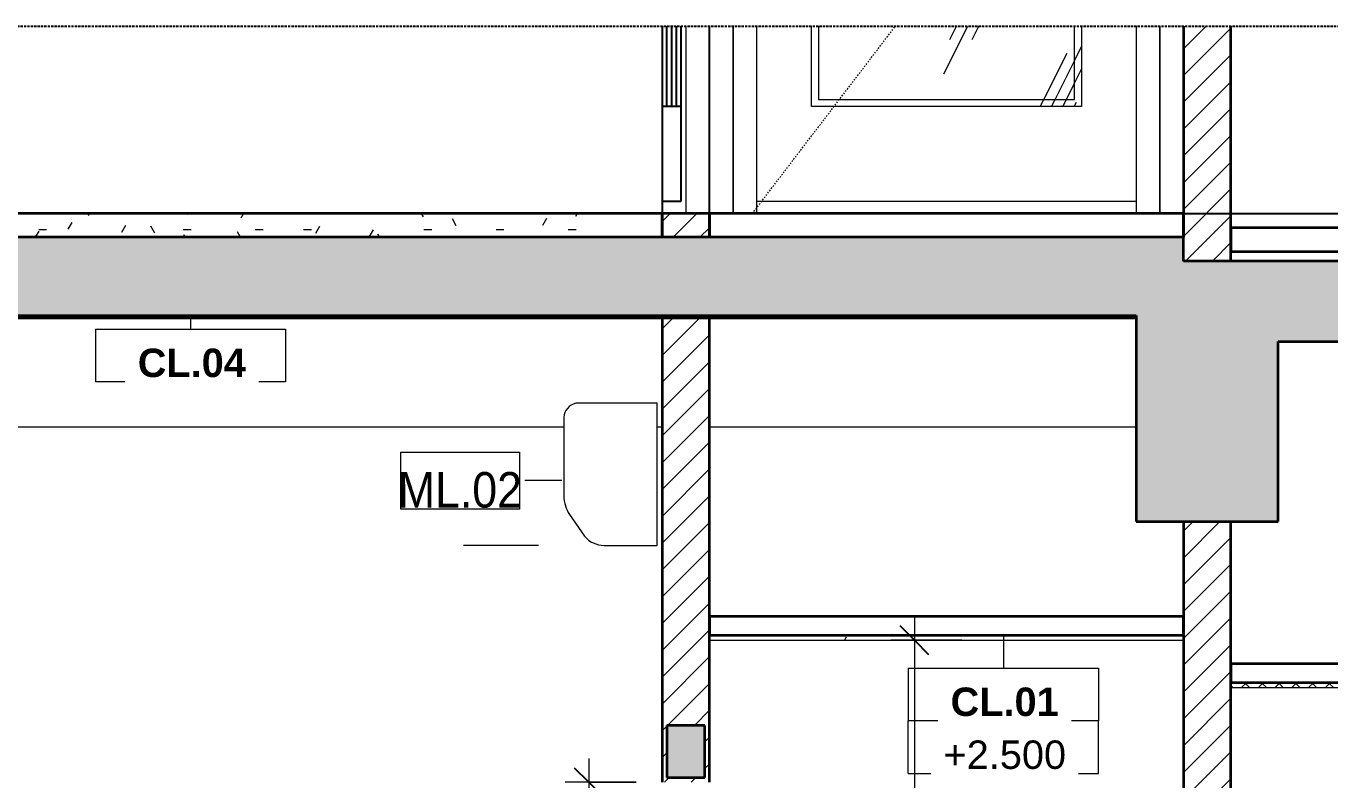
# Model space of a CAD drawing. Header units: millimetres. Extents: x 32270 to 221883, y 3811 to 78637.
# Drawn here: x 60627 to 63379, y 7805 to 9396 of the extents above; entities that cross this region are included whole.
import ezdxf

# ---------------------------------------------------------------- set-up
doc = ezdxf.new("R2010")
doc.units = ezdxf.units.MM
for name, pattern in [('Centre', [31.75, 6.35, -4.7625, 15.875, -4.7625]), ('Dash', [6, 3, -3]), ('Hidden', [7.14375, 4.7625, -2.38125]), ('IMPORT-CENTER _2_', [40.64, 25.4, -5.08, 5.08, -5.08])]:
    doc.linetypes.add(name, pattern=pattern)
for name, color, linetype, lineweight in [('0-5', 130, 'Continuous', 5), ('A-ANNO-DIMS', 211, 'Continuous', 9), ('A-ANNO-DIMS-50', 211, 'Continuous', 9), ('A-CLNG-1', 7, 'Continuous', 35), ('A-CLNG-FNSH-1', 250, 'Continuous', 18), ('A-CLNG-IDEN', 151, 'Continuous', 9), ('A-CLNG-PATT-1', 250, 'Continuous', 18), ('A-CLNG-PATT-4', 9, 'Continuous', 18), ('A-DETL-GENF', 92, 'Continuous', 18), ('A-DETL-GENF-3', 92, 'Hidden', 25), ('A-DETL-GENF-4', 9, 'Continuous', 18), ('A-DETL-GENF-HDLN-1', 250, 'Dash', 18), ('A-DETL-GENF-HDLN-2', 1, 'Continuous', 18), ('A-DETL-MEDM', 33, 'Continuous', 35), ('A-DOOR-3', 250, 'Continuous', 18), ('A-DOOR-4', 10, 'Continuous', 25), ('A-FLOR-FNSH-1', 7, 'Continuous', 35), ('A-FLOR-LEVL-2', 51, 'Centre', 9), ('A-FLOR-PATT-1', 253, 'Continuous', 18), ('A-FLOR-PATT-4', 67, 'Continuous', 18), ('A-WALL-2', 7, 'Continuous', 35), ('A-WALL-3', 250, 'Continuous', 18), ('A-WALL-PATT-1', 9, 'Continuous', 18), ('G-IMPT', 8, 'Continuous', 18), ('G-IMPT-2', 8, 'IMPORT-CENTER _2_', 18), ('M-EQPM', 50, 'Continuous', 18), ('M-EQPM-1', 50, 'Continuous', 25), ('M-EQPM-2', 250, 'Continuous', 18), ('M-EQPM-IDEN', 50, 'Continuous', 9), ('S-BEAM-1', 250, 'Continuous', 18)]:
    doc.layers.add(name, color=color, linetype=linetype, lineweight=lineweight)
doc.styles.add('Arial_1', font='arial.ttf', dxfattribs={"height": 60})
doc.styles.add('Arial_2', font='arial.ttf', dxfattribs={"width": 0.9, "height": 75})
doc.styles.add('Arial_B_3', font='arialbd.ttf', dxfattribs={"height": 60})
doc.styles.add('UTM Avo', font='', dxfattribs={"width": 0.9, "height": 125})
doc.styles.get('UTM Avo').set_extended_font_data('UTM Avo')
doc.dimstyles.new('1_Dim_chi_tiet_2_5', dxfattribs={"dimscale": 304.8, "dimtxt": 124.912619, "dimasz": 0.19685, "dimexe": 0.164042, "dimexo": 0.0625, "dimgap": 0.016404, "dimtad": 1, "dimdec": 0, "dimrnd": 5, "dimzin": 0, "dimdsep": 46, "dimtxsty": 'UTM Avo', "dimblk1": 'OBLIQUE', "dimblk2": 'OBLIQUE', "dimsah": 1, "dimcen": 0.09, "dimdle": 0.164042, "dimazin": 0, "dimtfac": 1, "dimtdec": 4, "dimtix": 1, "dimtmove": 0, "dimatfit": 3, "dimfxl": 0.328084, "dimfxlon": 1, "dimtvp": 1, "dimtolj": 1, "dimtzin": 0, "dimarcsym": 2})
pattern_1 = [(50, (37692.33, 15875), (364.368, -31.878), [38.1, -419.1]), (355, (37692.33, 15875), (-70.486, 382.113), [30.48, -335.28]), (100.451, (37722.7, 15872.34), (293.885, 350.233), [32.38, -356.18]), (46.184, (37692.33, 15976.6), (542.158, -84.086), [57.15, -628.65]), (96.636, (37737.5, 15969.6), (474.805, 494.855), [48.57, -534.27]), (351.184, (37692.33, 15976.6), (474.81, 494.85), [45.72, -502.92]), (21, (37743.13, 15951.2), (303.228, -204.53), [38.1, -419.1]), (326, (37743.13, 15951.2), (123.604, 368.376), [30.48, -335.28]), (71.451, (37768.4, 15934.16), (426.834, 163.843), [32.38, -356.18]), (37.5, (37692.33, 15875), (6.1766, 169.1102), [3.353, -327.863, 3.353, -337.007, -336.55]), (37.5, (37692.33, 15875), (6.1766, 169.1102), [-671.576, 3.353, -333.197]), (7.5, (37692.33, 15875), (133.639, 200.3615), [3.353, -190.703, 3.353, -320.243, -128.27]), (7.5, (37692.33, 15875), (133.639, 200.3615), [-517.652, 3.353, -124.917]), (327.5, (37579.05, 15875), (271.1818, -11.4584), [3.353, -123.647, 3.353, -392.887, -525.78]), (327.5, (37579.05, 15875), (271.1818, -11.4584), [-523.24, 3.353, -522.427]), (317.5, (37528.25, 15875), (296.2585, 50.853), [3.353, -161.747, 3.353, -259.791, -373.38]), (317.5, (37528.25, 15875), (296.2585, 50.853), [-428.244, 3.353, -370.027]), (45, (37692.33, 15875), (-125.7236, 125.7236), []), (45, (37692.33, 16065.5), (-125.7236, 125.7236), [])]
pattern_2 = [(45, (37692.334, 15875), (-28.28427, 28.28427), [])]
pattern_3 = [(0, (37692.33, 15875), (406.4, 101.6), [16.764, -288.036, 16.764, -288.036, -1625.6]), (0, (37692.33, 15875), (406.4, 101.6), [-609.6, 16.764, -592.836, 16.764, -288.036, -711.2]), (0, (37692.33, 15875), (406.4, 101.6), [-1524, 16.764, -186.436, 16.764, -491.236]), (120, (37844.73, 15925.8), (-291.1882, 301.1527), [16.764, -288.036, 16.764, -288.036, -1625.6]), (120, (37844.73, 15925.8), (-291.1882, 301.1527), [-609.6, 16.764, -592.836, 16.764, -288.036, -711.2]), (120, (37844.73, 15925.8), (-291.1882, 301.1527), [-1524, 16.764, -186.436, 16.764, -491.236]), (240, (37895.53, 16129), (-115.2118, -402.7527), [16.764, -288.036, 16.764, -288.036, -1625.6]), (240, (37895.53, 16129), (-115.2118, -402.7527), [-609.6, 16.764, -592.836, 16.764, -288.036, -711.2]), (240, (37895.53, 16129), (-115.2118, -402.7527), [-1524, 16.764, -186.436, 16.764, -491.236])]
pattern_4 = [(63.435, (37755.83, 15906.75), (-255.583, 766.747), [317.5, -190.5, 317.5, -190.5, -403.903]), (63.435, (37755.83, 15906.75), (-255.583, 766.747), [-1016, 127, -276.9]), (63.435, (37739.96, 15922.6), (-255.583, 766.747), [254, -317.5, 190.5, -190.5, -467.403]), (63.435, (37739.96, 15922.6), (-255.583, 766.747), [-952.5, 222.25, -245.15]), (63.435, (37739.96, 15970.25), (-255.583, 766.747), [190.5, -381, 127, -190.5, -530.903]), (63.435, (37739.96, 15970.25), (-255.583, 766.747), [-889, 285.75, -245.15]), (63.435, (37787.6, 15922.6), (-255.583, 766.747), [190.5, -381, 158.75, -689.653]), (63.435, (37835.2, 15970.25), (-255.583, 766.747), [95.25, -476.25, 63.5, -784.903]), (63.435, (37755.83, 16049.6), (-255.583, 766.747), [63.5, -476.25, 63.5, -254, -562.653]), (63.435, (37755.83, 16049.6), (-255.583, 766.747), [-857.25, 158.75, -403.9]), (63.435, (38041.6, 16002), (-255.583, 766.747), [317.5, -476.25, 381, -251.503]), (63.435, (38041.6, 15954.4), (-255.583, 766.747), [444.5, -317.5, 476.25, -188.003]), (63.435, (38073.33, 15970.25), (-255.583, 766.747), [508, -254, 381, -276.903]), (63.435, (38120.96, 16017.9), (-255.583, 766.747), [317.5, -444.5, 254, -403.903]), (63.435, (38073.33, 16113.1), (-255.583, 766.747), [158.75, -635, 190.5, -435.653]), (63.435, (38168.6, 16065.5), (-255.583, 766.747), [127, -635, 127, -530.903])]

# ---------------------------------------------------------------- blocks, each defined once
blk = doc.blocks.new('NCV_TKTC_KET CAU_rvt-3-TKCS_CĂN HỘ LOẠI 3A - MẶT CẮT 2')
at = {"layer": 'A-FLOR-PATT-1'}
h = blk.add_hatch(dxfattribs=at)
h.set_pattern_fill('FP_3', color=256, style=0, pattern_type=2)
h.set_pattern_definition(pattern_1)
h.paths.add_polyline_path([(37014.5, 8780), (37952.6, 8780), (37952.6, 8785), (33952.6, 8785), (33952.6, 8780), (35676, 8780)])
h = blk.add_hatch(dxfattribs=at)
h.set_pattern_fill('FP_3', color=256, style=0, pattern_type=2)
h.set_pattern_definition(pattern_1)
h.paths.add_polyline_path([(37014.5, 8780), (37952.6, 8780), (37952.6, 8785), (33952.6, 8785), (33952.6, 8780), (35676, 8780)])
at = {"layer": 'A-FLOR-FNSH-1'}
blk.add_line((33952.6, 8780), (37952.6, 8780), dxfattribs=at)
at = {"layer": 'S-BEAM-1'}
for p, q in [((33952.6, 8550), (36744.9, 8550)), ((36942.2, 8550), (36952.6, 8550)), ((37052.6, 8550), (37952.6, 8550))]:
    blk.add_line(p, q, dxfattribs=at)
blk = doc.blocks.new('Air_Conditioner_on_wall_20381 - Air_Conditioner_on_wall_20381-806652-TKCS_CĂN HỘ LOẠI 3A - MẶT CẮT 2')
at = {"layer": 'M-EQPM-2'}
for p, q in [((36942.2, 8600), (36770, 8600)), ((36942.2, 8300), (36942.2, 8600)), ((36744.9, 8570), (36744.9, 8404.1)), ((36756.8, 8364.8), (36788.8, 8319.1)), ((36563.1, 8300), (36533.1, 8300)), ((36563.1, 8300), (36533.1, 8300)), ((36691.3, 8300), (36533.1, 8300)), ((36563.1, 8300), (36533.1, 8300)), ((36563.1, 8300), (36533.1, 8300)), ((36691.3, 8300), (36533.1, 8300)), ((36563.1, 8300), (36533.1, 8300)), ((36563.1, 8300), (36533.1, 8300)), ((36691.3, 8300), (36533.1, 8300)), ((36563.1, 8300), (36533.1, 8300)), ((36563.1, 8300), (36533.1, 8300)), ((36691.3, 8300), (36533.1, 8300)), ((36829.9, 8300), (36942.2, 8300))]:
    blk.add_line(p, q, dxfattribs=at)
for centre, radius, start, end in [((36777.9, 8567.8), 33.1, 103.7944, 176.2056), ((36824.1, 8406.8), 79.3, 181.9739, 211.9739), ((36829.9, 8353.6), 53.6, 220.0167, 269.9833)]:
    blk.add_arc(centre, radius, start, end, dxfattribs=at)
blk = doc.blocks.new('NCV_TKTC_TANG 2_rvt-3-TKCS_CĂN HỘ LOẠI 3A - MẶT CẮT 2')
at = {"layer": 'A-CLNG-PATT-1'}
h = blk.add_hatch(dxfattribs=at)
h.set_pattern_fill('FP_5', color=256, style=0, pattern_type=2)
h.set_pattern_definition(pattern_3)
h.paths.add_polyline_path([(33952.6, 8780), (36952.6, 8780), (36952.6, 8785), (33952.6, 8785)])
h = blk.add_hatch(dxfattribs=at)
h.set_pattern_fill('FP_5', color=256, style=0, pattern_type=2)
h.set_pattern_definition(pattern_3)
h.paths.add_polyline_path([(37052.6, 8100), (38052.6, 8100), (38052.6, 8110), (37052.6, 8110)])
at = {"layer": 'A-CLNG-PATT-4'}
h = blk.add_hatch(dxfattribs=at)
h.set_pattern_fill('FP_10', color=256, style=0, pattern_type=2)
h.set_pattern_definition([(45, (37692.334, 15875), (-17.67767, 17.67767), []), (135, (37692.334, 15875), (-17.67767, -17.67767), [])])
h.paths.add_polyline_path([(38152.6, 8000), (39952.6, 8000), (39952.6, 8010), (38152.6, 8010)])
at = {"layer": 'A-WALL-PATT-1'}
h = blk.add_hatch(dxfattribs=at)
h.set_pattern_fill('FP_8', color=256, style=0, pattern_type=2)
h.set_pattern_definition(pattern_2)
h.paths.add_polyline_path([(37002.6, 5550), (37052.6, 5550), (37052.6, 5600), (36952.6, 5600), (36952.6, 5550)])
h.paths.add_polyline_path([(36952.6, 7800), (37052.6, 7800), (37052.6, 8780), (36952.6, 8780), (36952.6, 7810)])
h.paths.add_polyline_path([(37014.5, 7810), (36962.6, 7810), (36962.6, 7920), (37042.6, 7920), (37042.6, 7810)])
h = blk.add_hatch(dxfattribs=at)
h.set_pattern_fill('FP_8', color=256, style=0, pattern_type=2)
h.set_pattern_definition(pattern_2)
h.paths.add_polyline_path([(38052.6, 5500), (38152.6, 5500), (38152.6, 8350), (38052.6, 8350), (38052.6, 5512.4)])
at = {"layer": 'A-CLNG-1'}
for p, q in [((33952.6, 8780), (36952.6, 8780)), ((36952.6, 8780), (36952.6, 8785)), ((38052.6, 8150), (37052.6, 8150)), ((37052.6, 8150), (37052.6, 8110)), ((38052.6, 8110), (38052.6, 8150)), ((38052.6, 8110), (37052.6, 8110)), ((38451.3, 8050), (38152.6, 8050)), ((38152.6, 8050), (38152.6, 8010)), ((39952.6, 8010), (38152.6, 8010))]:
    blk.add_line(p, q, dxfattribs=at)
at = {"layer": 'A-CLNG-FNSH-1'}
for p, q in [((37052.6, 8110), (37052.6, 8100)), ((37052.6, 8100), (38052.6, 8100)), ((38052.6, 8100), (38052.6, 8110)), ((38152.6, 8010), (38152.6, 8000)), ((38152.6, 8000), (39952.6, 8000))]:
    blk.add_line(p, q, dxfattribs=at)
at = {"layer": 'A-WALL-2'}
for p, q in [((36952.6, 8780), (36952.6, 7800)), ((37052.6, 8780), (36952.6, 8780)), ((37052.6, 7800), (37052.6, 8780)), ((38052.6, 8350), (38052.6, 5550)), ((38152.6, 5500), (38152.6, 8350))]:
    blk.add_line(p, q, dxfattribs=at)
at = {"layer": 'M-EQPM-2'}
blk.add_blockref('Air_Conditioner_on_wall_20381 - Air_Conditioner_on_wall_20381-806652-TKCS_CĂN HỘ LOẠI 3A - MẶT CẮT 2', (0, 0), dxfattribs=at)
blk = doc.blocks.new('DOOR_CW_01 CANH MO-PANEL KINH - DIW_01-900x2200-CỬA GỖ VÂN LAMINATE-V57-TKCS_CĂN HỘ LOẠI 3A - MẶT CẮT 2')
at = {"layer": 'A-DOOR-3'}
for p, q in [((36952.6, 9395.8), (36952.6, 9000)), ((37002.6, 9395.8), (37002.6, 9000)), ((37052.6, 9395.8), (37052.6, 9000))]:
    blk.add_line(p, q, dxfattribs=at)
at = {"layer": 'A-DOOR-4'}
for p, q in [((36952.6, 9395.8), (36952.6, 9000)), ((36952.6, 9395.8), (36952.6, 9000)), ((36962.6, 9226), (36962.6, 9395.8)), ((36972.6, 9226), (36972.6, 9395.8)), ((36982.6, 9226), (36982.6, 9395.8)), ((36992.6, 9026), (36992.6, 9395.8)), ((37052.6, 9000), (37052.6, 9395.8)), ((37052.6, 9000), (37052.6, 9395.8)), ((36992.6, 9226), (36952.6, 9226)), ((36952.6, 9026), (36992.6, 9026))]:
    blk.add_line(p, q, dxfattribs=at)
blk = doc.blocks.new('DOOR_CW_01 CANH MO-PANEL KINH - DIG_01-900x2200-CỬA NHÔM KÍNH-V60-TKCS_CĂN HỘ LOẠI 3A - MẶT CẮT 2')
at = {"layer": 'A-DETL-GENF-HDLN-2'}
h = blk.add_hatch(dxfattribs=at)
h.set_pattern_fill('FP_9', color=256, style=0, pattern_type=2)
h.set_pattern_definition(pattern_4)
h.paths.add_polyline_path([(37267.6, 9226), (37837.6, 9226), (37837.6, 9395.8), (37822.6, 9395.8), (37822.6, 9241), (37282.6, 9241), (37282.6, 9395.8), (37267.6, 9395.8), (37267.6, 9241)])
h = blk.add_hatch(dxfattribs=at)
h.set_pattern_fill('FP_9', color=256, style=0, pattern_type=2)
h.set_pattern_definition(pattern_4)
h.paths.add_polyline_path([(37822.6, 9241), (37822.6, 9395.8), (37282.6, 9395.8), (37282.6, 9241), (37683.7, 9241)])
at = {"layer": 'A-DETL-GENF-HDLN-1'}
blk.add_line((37142.6, 9000), (37444.9, 9395.8), dxfattribs=at)
at = {"layer": 'A-DOOR-3'}
for p, q in [((37102.6, 9395.8), (37102.6, 9000)), ((37152.6, 9000), (37152.6, 9395.8)), ((37267.6, 9226), (37267.6, 9395.8)), ((37282.6, 9395.8), (37282.6, 9241)), ((37822.6, 9241), (37822.6, 9395.8)), ((37837.6, 9395.8), (37837.6, 9226)), ((37952.6, 9395.8), (37952.6, 9000)), ((38002.6, 9000), (38002.6, 9395.8)), ((37837.6, 9226), (37267.6, 9226)), ((37282.6, 9241), (37822.6, 9241)), ((37152.6, 9026), (37952.6, 9026))]:
    blk.add_line(p, q, dxfattribs=at)
blk = doc.blocks.new('NCV_TKTC_TANG 3 - 4_rvt-4-TKCS_CĂN HỘ LOẠI 3A - MẶT CẮT 2')
at = {"layer": 'A-FLOR-PATT-4'}
h = blk.add_hatch(dxfattribs=at)
h.set_pattern_fill('FP_6', color=256, style=0, pattern_type=2)
h.set_pattern_definition([(0, (37692.334, 15875), (203.2, 50.8), [16.764, -135.636, 16.764, -135.636, -812.8]), (0, (37692.334, 15875), (203.2, 50.8), [-304.8, 16.764, -288.036, 16.764, -135.636, -355.6]), (0, (37692.334, 15875), (203.2, 50.8), [-762, 16.764, -84.836, 16.764, -237.236]), (120, (37768.534, 15900.4), (-145.5941, 150.57636), [16.764, -135.636, 16.764, -135.636, -812.8]), (120, (37768.534, 15900.4), (-145.5941, 150.57636), [-304.8, 16.764, -288.036, 16.764, -135.636, -355.6]), (120, (37768.534, 15900.4), (-145.5941, 150.57636), [-762, 16.764, -84.836, 16.764, -237.236]), (240, (37793.934, 16002), (-57.6059, -201.37636), [16.764, -135.636, 16.764, -135.636, -812.8]), (240, (37793.934, 16002), (-57.6059, -201.37636), [-304.8, 16.764, -288.036, 16.764, -135.636, -355.6]), (240, (37793.934, 16002), (-57.6059, -201.37636), [-762, 16.764, -84.836, 16.764, -237.236])])
h.paths.add_polyline_path([(35676, 8950), (36952.6, 8950), (36952.6, 9000), (33852.6, 9000), (33852.6, 8950), (34066.4, 8950)])
at = {"layer": 'A-WALL-PATT-1'}
h = blk.add_hatch(dxfattribs=at)
h.set_pattern_fill('FP_8', color=256, style=0, pattern_type=2)
h.set_pattern_definition(pattern_2)
h.paths.add_polyline_path([(38152.6, 8900), (38152.6, 9395.8), (38052.6, 9395.8), (38052.6, 8900)])
h = blk.add_hatch(dxfattribs=at)
h.set_pattern_fill('FP_8', color=256, style=0, pattern_type=2)
h.set_pattern_definition(pattern_2)
h.paths.add_polyline_path([(37052.6, 8950), (37052.6, 9000), (36952.6, 9000), (36952.6, 8950), (37014.5, 8950)])
at = {"layer": 'A-FLOR-FNSH-1'}
for p, q in [((36952.6, 9000), (33852.6, 9000)), ((36952.6, 8950), (36952.6, 9000)), ((38052.6, 9000), (37052.6, 9000)), ((37052.6, 9000), (37052.6, 8950)), ((38052.6, 8950), (38052.6, 9000)), ((39284.1, 8970), (38152.6, 8970)), ((38152.6, 8970), (38152.6, 8920)), ((38152.6, 8920), (39284.1, 8920))]:
    blk.add_line(p, q, dxfattribs=at)
at = {"layer": 'A-WALL-2'}
for p, q in [((38052.6, 9395.8), (38052.6, 8950)), ((38152.6, 8900), (38152.6, 9395.8)), ((36952.6, 9000), (36952.6, 8950)), ((37052.6, 9000), (36952.6, 9000)), ((37052.6, 8950), (37052.6, 9000))]:
    blk.add_line(p, q, dxfattribs=at)
at = {"layer": 'A-WALL-3'}
for p, q in [((37102.6, 9100), (37102.6, 9395.8)), ((38002.6, 9395.8), (38002.6, 9100)), ((37102.6, 9000), (37102.6, 9100)), ((38002.6, 9100), (38002.6, 9000))]:
    blk.add_line(p, q, dxfattribs=at)
at = {"layer": 'A-DOOR-3'}
for name in ['DOOR_CW_01 CANH MO-PANEL KINH - DIW_01-900x2200-CỬA GỖ VÂN LAMINATE-V57-TKCS_CĂN HỘ LOẠI 3A - MẶT CẮT 2', 'DOOR_CW_01 CANH MO-PANEL KINH - DIG_01-900x2200-CỬA NHÔM KÍNH-V60-TKCS_CĂN HỘ LOẠI 3A - MẶT CẮT 2']:
    blk.add_blockref(name, (0, 0), dxfattribs=at)
blk = doc.blocks.new('TKTC_XREF_251221_MB TANG 2-7 - TKTC_XREF_260130_MB TANG 2-5_dwg_$cc-4746798-TKCS_CĂN HỘ LOẠI 3A - MẶT CẮT 2')
at = {"layer": 'G-IMPT-2'}
for p, q in [((37553.2, 5600), (37432.1, 5600)), ((37493, 5600), (37492.2, 5600))]:
    blk.add_line(p, q, dxfattribs=at)
at = {"layer": 'M-EQPM'}
for p, q in [((37537.6, 5600), (37447.6, 5600)), ((37447.6, 5600), (37492.6, 5600)), ((37492.3, 5600), (37492.3, 5600)), ((37492.6, 5600), (37537.6, 5600))]:
    blk.add_line(p, q, dxfattribs=at)
blk = doc.blocks.new('TKTC_XREF_251221_MB TANG 2-7 - TKTC_XREF_260130_MB TANG 2-5_dwg_CUM U_DN100-V39-TKCS_CĂN HỘ LOẠI 3A - MẶT CẮT 2')
at = {"layer": 'G-IMPT'}
for p, q in [((37438.5, 5600), (37437, 5600)), ((37437, 5600), (37449.1, 5600)), ((37438.5, 5600), (37440.8, 5600)), ((37447.6, 5600), (37438.5, 5600)), ((37439.6, 5600), (37446.5, 5600)), ((37548.8, 5600), (37439.9, 5600)), ((37440.8, 5600), (37445.3, 5600)), ((37441, 5600), (37441.8, 5600)), ((37441, 5600), (37445.1, 5600)), ((37441.8, 5600), (37444.3, 5600)), ((37441.8, 5600), (37444.3, 5600)), ((37441.8, 5600), (37444.3, 5600)), ((37444.3, 5600), (37445.1, 5600)), ((37445.3, 5600), (37447.6, 5600)), ((37542.5, 5600), (37446.2, 5600)), ((37446.2, 5600), (37449.4, 5600)), ((37449.1, 5600), (37447.6, 5600)), ((37539.4, 5600), (37449.4, 5600)), ((37542.5, 5600), (37539.4, 5600)), ((37541.1, 5600), (37539.6, 5600)), ((37539.6, 5600), (37551.7, 5600)), ((37541.1, 5600), (37543.4, 5600)), ((37550.2, 5600), (37541.1, 5600)), ((37542.3, 5600), (37549.1, 5600)), ((37543.4, 5600), (37547.9, 5600)), ((37543.7, 5600), (37544.4, 5600)), ((37543.7, 5600), (37547.7, 5600)), ((37544.4, 5600), (37546.9, 5600)), ((37544.4, 5600), (37546.9, 5600)), ((37544.4, 5600), (37546.9, 5600)), ((37546.9, 5600), (37547.7, 5600)), ((37547.9, 5600), (37550.2, 5600)), ((37551.7, 5600), (37550.2, 5600))]:
    blk.add_line(p, q, dxfattribs=at)
blk = doc.blocks.new('TKTC_XREF_251221_MB TANG 2-7 - TKTC_XREF_260130_MB TANG 2-5_dwg_THU NUOC - THU NUOC-444531-TKCS_MB TẦNG 1-4746810-TKCS_CĂN HỘ LOẠI 3A - MẶT CẮT 2')
at = {"layer": 'G-IMPT'}
for p, q in [((36628.7, 5600), (36478.7, 5600)), ((36478.7, 5600), (36628.7, 5600)), ((36603.7, 5600), (36503.7, 5600)), ((36503.7, 5600), (36603.7, 5600)), ((36598.7, 5600), (36508.7, 5600)), ((36508.7, 5600), (36598.7, 5600)), ((36508.7, 5600), (36598.7, 5600)), ((36598.7, 5600), (36508.7, 5600)), ((36521.6, 5600), (36521.6, 5600)), ((36521.6, 5600), (36521.6, 5600)), ((36521.6, 5600), (36521.6, 5600)), ((36521.6, 5600), (36545.7, 5600)), ((36545.7, 5600), (36521.6, 5600)), ((36585.8, 5600), (36521.6, 5600)), ((36521.6, 5600), (36585.8, 5600)), ((36585.8, 5600), (36521.6, 5600)), ((36521.6, 5600), (36585.8, 5600)), ((36533.9, 5600), (36533.9, 5600)), ((36533.9, 5600), (36533.9, 5600)), ((36573.4, 5600), (36533.9, 5600)), ((36533.9, 5600), (36573.4, 5600)), ((36573.4, 5600), (36533.9, 5600)), ((36533.9, 5600), (36573.4, 5600)), ((36543.9, 5600), (36543.9, 5600)), ((36543.9, 5600), (36543.9, 5600)), ((36563.5, 5600), (36543.9, 5600)), ((36543.9, 5600), (36563.5, 5600)), ((36563.5, 5600), (36543.9, 5600)), ((36543.9, 5600), (36563.5, 5600)), ((36585.8, 5600), (36561.7, 5600)), ((36561.7, 5600), (36585.8, 5600)), ((36563.5, 5600), (36563.5, 5600)), ((36563.5, 5600), (36563.5, 5600)), ((36573.4, 5600), (36573.4, 5600)), ((36573.4, 5600), (36573.4, 5600)), ((36585.8, 5600), (36585.8, 5600)), ((36585.8, 5600), (36585.8, 5600)), ((36585.8, 5600), (36585.8, 5600))]:
    blk.add_line(p, q, dxfattribs=at)
blk = doc.blocks.new('TKTC_XREF_251221_MB TANG 2-7 - TKTC_XREF_260130_MB TANG 2-5_dwg_$cc-V40-TKCS_CĂN HỘ LOẠI 3A - MẶT CẮT 2')
at = {"layer": 'G-IMPT-2'}
for p, q in [((37554.2, 5600), (37433.1, 5600)), ((37494.1, 5600), (37493.3, 5600))]:
    blk.add_line(p, q, dxfattribs=at)
at = {"layer": 'M-EQPM'}
for p, q in [((37538.7, 5600), (37448.7, 5600)), ((37448.7, 5600), (37493.7, 5600)), ((37493.4, 5600), (37493.4, 5600)), ((37493.7, 5600), (37538.7, 5600))]:
    blk.add_line(p, q, dxfattribs=at)
blk = doc.blocks.new('TKTC_XREF_251221_MB TANG 2-7 - TKTC_XREF_260130_MB TANG 2-5_dwg_CUM U_DN100-V41-TKCS_CĂN HỘ LOẠI 3A - MẶT CẮT 2')
at = {"layer": 'G-IMPT'}
for p, q in [((37439.6, 5600), (37438.1, 5600)), ((37438.1, 5600), (37450.2, 5600)), ((37439.6, 5600), (37441.9, 5600)), ((37448.7, 5600), (37439.6, 5600)), ((37440.7, 5600), (37447.5, 5600)), ((37549.9, 5600), (37441, 5600)), ((37441.9, 5600), (37446.4, 5600)), ((37442.1, 5600), (37442.9, 5600)), ((37442.1, 5600), (37446.2, 5600)), ((37442.9, 5600), (37445.4, 5600)), ((37442.9, 5600), (37445.4, 5600)), ((37442.9, 5600), (37445.4, 5600)), ((37445.4, 5600), (37446.2, 5600)), ((37446.4, 5600), (37448.7, 5600)), ((37543.6, 5600), (37447.3, 5600)), ((37447.3, 5600), (37450.5, 5600)), ((37450.2, 5600), (37448.7, 5600)), ((37540.5, 5600), (37450.5, 5600)), ((37543.6, 5600), (37540.5, 5600)), ((37542.2, 5600), (37540.7, 5600)), ((37540.7, 5600), (37552.8, 5600)), ((37542.2, 5600), (37544.5, 5600)), ((37551.3, 5600), (37542.2, 5600)), ((37543.4, 5600), (37550.2, 5600)), ((37544.5, 5600), (37549, 5600)), ((37544.7, 5600), (37545.5, 5600)), ((37544.7, 5600), (37548.8, 5600)), ((37545.5, 5600), (37548, 5600)), ((37545.5, 5600), (37548, 5600)), ((37545.5, 5600), (37548, 5600)), ((37548, 5600), (37548.8, 5600)), ((37549, 5600), (37551.3, 5600)), ((37552.8, 5600), (37551.3, 5600))]:
    blk.add_line(p, q, dxfattribs=at)
blk = doc.blocks.new('TKTC_XREF_251221_MB TANG 2-7 - TKTC_XREF_260130_MB TANG 2-5_dwg_THU NUOC - THU NUOC-444531-TKCS_MB TẦNG 1-4746804-TKCS_CĂN HỘ LOẠI 3A - MẶT CẮT 2')
at = {"layer": 'G-IMPT'}
for p, q in [((34278.6, 5600), (34128.6, 5600)), ((34128.6, 5600), (34278.6, 5600)), ((34253.6, 5600), (34153.6, 5600)), ((34153.6, 5600), (34253.6, 5600)), ((34248.6, 5600), (34158.6, 5600)), ((34158.6, 5600), (34248.6, 5600)), ((34158.6, 5600), (34248.6, 5600)), ((34248.6, 5600), (34158.6, 5600)), ((34171.5, 5600), (34171.5, 5600)), ((34171.5, 5600), (34171.5, 5600)), ((34171.5, 5600), (34171.5, 5600)), ((34171.5, 5600), (34195.6, 5600)), ((34195.6, 5600), (34171.5, 5600)), ((34235.7, 5600), (34171.5, 5600)), ((34171.5, 5600), (34235.7, 5600)), ((34235.7, 5600), (34171.5, 5600)), ((34171.5, 5600), (34235.7, 5600)), ((34183.8, 5600), (34183.8, 5600)), ((34183.8, 5600), (34183.8, 5600)), ((34223.3, 5600), (34183.8, 5600)), ((34183.8, 5600), (34223.3, 5600)), ((34223.3, 5600), (34183.8, 5600)), ((34183.8, 5600), (34223.3, 5600)), ((34193.8, 5600), (34193.8, 5600)), ((34193.8, 5600), (34193.8, 5600)), ((34213.4, 5600), (34193.8, 5600)), ((34193.8, 5600), (34213.4, 5600)), ((34213.4, 5600), (34193.8, 5600)), ((34193.8, 5600), (34213.4, 5600)), ((34235.7, 5600), (34211.6, 5600)), ((34211.6, 5600), (34235.7, 5600)), ((34213.4, 5600), (34213.4, 5600)), ((34213.4, 5600), (34213.4, 5600)), ((34223.3, 5600), (34223.3, 5600)), ((34223.3, 5600), (34223.3, 5600)), ((34235.7, 5600), (34235.7, 5600)), ((34235.7, 5600), (34235.7, 5600)), ((34235.7, 5600), (34235.7, 5600))]:
    blk.add_line(p, q, dxfattribs=at)
blk = doc.blocks.new('TKTC_XREF_251221_MB TANG 2-7 - TKTC_XREF_260130_MB TANG 2-5_dwg_CUM U_DN100-V42-TKCS_CĂN HỘ LOẠI 3A - MẶT CẮT 2')
at = {"layer": 'G-IMPT'}
for p, q in [((37834.5, 5600), (37836.8, 5600)), ((37835.6, 5600), (37842.5, 5600)), ((37835.9, 5600), (37836.3, 5600)), ((37945.2, 5600), (37836.3, 5600)), ((37836.8, 5600), (37841.3, 5600)), ((37836.8, 5600), (37836.8, 5600)), ((37837, 5600), (37837.8, 5600)), ((37837.8, 5600), (37840.3, 5600)), ((37837.8, 5600), (37840.3, 5600)), ((37837.8, 5600), (37840.3, 5600)), ((37840.3, 5600), (37841.1, 5600)), ((37841.3, 5600), (37843.6, 5600)), ((37841.4, 5600), (37841.3, 5600)), ((37938.9, 5600), (37842.6, 5600)), ((37935.7, 5600), (37845.7, 5600)), ((37937.1, 5600), (37939.4, 5600)), ((37938.3, 5600), (37945.1, 5600)), ((37939.4, 5600), (37944, 5600)), ((37939.4, 5600), (37939.4, 5600)), ((37939.6, 5600), (37940.4, 5600)), ((37940.4, 5600), (37942.9, 5600)), ((37940.4, 5600), (37942.9, 5600)), ((37940.4, 5600), (37942.9, 5600)), ((37942.9, 5600), (37943.7, 5600)), ((37944, 5600), (37946.2, 5600)), ((37944, 5600), (37944, 5600)), ((37944.9, 5600), (37945.2, 5600))]:
    blk.add_line(p, q, dxfattribs=at)
at = {"layer": 'G-IMPT', "flags": 128}
for points in [[(37834.5, 5600), (37833, 5600), (37833, 5600), (37845.2, 5600), (37845.2, 5600), (37843.6, 5600)], [(37843.6, 5600), (37843.6, 5600), (37834.5, 5600), (37834.5, 5600)], [(37837, 5600), (37837, 5600), (37841.1, 5600), (37841.1, 5600)], [(37842.3, 5600), (37842.6, 5600), (37845.7, 5600)], [(37938.6, 5600), (37938.9, 5600), (37935.7, 5600)], [(37937.2, 5600), (37935.7, 5600), (37935.7, 5600), (37947.8, 5600), (37947.8, 5600), (37946.3, 5600)], [(37946.2, 5600), (37946.3, 5600), (37937.2, 5600), (37937.1, 5600)], [(37939.7, 5600), (37939.6, 5600), (37943.7, 5600), (37943.7, 5600)]]:
    blk.add_lwpolyline(points, dxfattribs=at)
blk = doc.blocks.new('TKTC_XREF_251221_MB TANG 2-7 - TKTC_XREF_251221_MB TANG 2-7-V55-TKCS_CĂN HỘ LOẠI 3A - MẶT CẮT 2')
at = {"layer": 'M-EQPM'}
for p, q in [((37553.6, 9000), (37434, 9000)), ((37434, 9000), (37553.6, 9000)), ((37435, 9000), (37554.6, 9000)), ((37554.6, 9000), (37435, 9000)), ((37435, 9000), (37554.6, 9000)), ((37436.1, 9000), (37555.7, 9000)), ((37552.6, 9000), (37436.8, 9000)), ((37436.8, 9000), (37552.6, 9000)), ((37552.6, 9000), (37436.8, 9000)), ((37436.8, 9000), (37552.6, 9000)), ((37554.6, 9000), (37436.8, 9000)), ((37553.6, 9000), (37437.8, 9000)), ((37437.8, 9000), (37553.6, 9000)), ((37553.6, 9000), (37437.8, 9000)), ((37437.8, 9000), (37553.6, 9000)), ((37555.7, 9000), (37437.8, 9000)), ((37952.6, 9000), (37832.9, 9000)), ((37832.9, 9000), (37833.2, 9000)), ((37953.3, 9000), (37832.9, 9000)), ((37832.9, 9000), (37953.3, 9000)), ((37833.2, 9000), (37953, 9000)), ((37953, 9000), (37952.6, 9000))]:
    blk.add_line(p, q, dxfattribs=at)
at = {"layer": 'M-EQPM-1'}
blk.add_line((33652.6, 9000), (42843.8, 9000), dxfattribs=at)
for name, p in [('TKTC_XREF_251221_MB TANG 2-7 - TKTC_XREF_260130_MB TANG 2-5_dwg_THU NUOC - THU NUOC-444531-TKCS_MB TẦNG 1-4746804-TKCS_CĂN HỘ LOẠI 3A - MẶT CẮT 2', (2349.1, 3400)), ('TKTC_XREF_251221_MB TANG 2-7 - TKTC_XREF_260130_MB TANG 2-5_dwg_THU NUOC - THU NUOC-444531-TKCS_MB TẦNG 1-4746810-TKCS_CĂN HỘ LOẠI 3A - MẶT CẮT 2', (0, 3400)), ('TKTC_XREF_251221_MB TANG 2-7 - TKTC_XREF_260130_MB TANG 2-5_dwg_THU NUOC - THU NUOC-444531-TKCS_MB TẦNG 1-4746810-TKCS_CĂN HỘ LOẠI 3A - MẶT CẮT 2', (0, 3400)), ('TKTC_XREF_251221_MB TANG 2-7 - TKTC_XREF_260130_MB TANG 2-5_dwg_THU NUOC - THU NUOC-444531-TKCS_MB TẦNG 1-4746810-TKCS_CĂN HỘ LOẠI 3A - MẶT CẮT 2', (0, 3400)), ('TKTC_XREF_251221_MB TANG 2-7 - TKTC_XREF_260130_MB TANG 2-5_dwg_THU NUOC - THU NUOC-444531-TKCS_MB TẦNG 1-4746804-TKCS_CĂN HỘ LOẠI 3A - MẶT CẮT 2', (2350.1, 3400)), ('TKTC_XREF_251221_MB TANG 2-7 - TKTC_XREF_260130_MB TANG 2-5_dwg_$cc-4746798-TKCS_CĂN HỘ LOẠI 3A - MẶT CẮT 2', (-1, 3400)), ('TKTC_XREF_251221_MB TANG 2-7 - TKTC_XREF_260130_MB TANG 2-5_dwg_$cc-4746798-TKCS_CĂN HỘ LOẠI 3A - MẶT CẮT 2', (0, 3400)), ('TKTC_XREF_251221_MB TANG 2-7 - TKTC_XREF_260130_MB TANG 2-5_dwg_$cc-4746798-TKCS_CĂN HỘ LOẠI 3A - MẶT CẮT 2', (0, 3400)), ('TKTC_XREF_251221_MB TANG 2-7 - TKTC_XREF_260130_MB TANG 2-5_dwg_$cc-V40-TKCS_CĂN HỘ LOẠI 3A - MẶT CẮT 2', (0, 3400)), ('TKTC_XREF_251221_MB TANG 2-7 - TKTC_XREF_260130_MB TANG 2-5_dwg_CUM U_DN100-V39-TKCS_CĂN HỘ LOẠI 3A - MẶT CẮT 2', (-1, 3400)), ('TKTC_XREF_251221_MB TANG 2-7 - TKTC_XREF_260130_MB TANG 2-5_dwg_CUM U_DN100-V39-TKCS_CĂN HỘ LOẠI 3A - MẶT CẮT 2', (0, 3400)), ('TKTC_XREF_251221_MB TANG 2-7 - TKTC_XREF_260130_MB TANG 2-5_dwg_CUM U_DN100-V39-TKCS_CĂN HỘ LOẠI 3A - MẶT CẮT 2', (0, 3400)), ('TKTC_XREF_251221_MB TANG 2-7 - TKTC_XREF_260130_MB TANG 2-5_dwg_CUM U_DN100-V41-TKCS_CĂN HỘ LOẠI 3A - MẶT CẮT 2', (0, 3400)), ('TKTC_XREF_251221_MB TANG 2-7 - TKTC_XREF_260130_MB TANG 2-5_dwg_$cc-V40-TKCS_CĂN HỘ LOẠI 3A - MẶT CẮT 2', (397.1, 3400)), ('TKTC_XREF_251221_MB TANG 2-7 - TKTC_XREF_260130_MB TANG 2-5_dwg_CUM U_DN100-V42-TKCS_CĂN HỘ LOẠI 3A - MẶT CẮT 2', (0, 3400))]:
    blk.add_blockref(name, p)
blk = doc.blocks.new('BORDER VIEW - BORDER VIEW-3699930-TKCS_CĂN HỘ LOẠI 3A - MẶT CẮT 2')
at = {"layer": 'A-DETL-GENF-3'}
blk.add_line((33512.6, 9395.8), (42693.8, 9395.8), dxfattribs=at)
blk = doc.blocks.new('DIMBLOCK64-TKCS_CĂN HỘ LOẠI 3A - MẶT CẮT 2')
at = {"layer": 'A-ANNO-DIMS-50'}
for p, q in [((62502.2, 8150), (62502.2, 5550)), ((62602.2, 8100), (62452.2, 8100)), ((62502.2, 8100), (62602.2, 8100)), ((62602.2, 5600), (62452.2, 5600)), ((62502.2, 5600), (62602.2, 5600))]:
    blk.add_line(p, q, dxfattribs=at)
at = {"layer": 'A-ANNO-DIMS-50', "lineweight": 25}
for p, q in [((62502.2, 8100), (62472.2, 8130)), ((62502.2, 8100), (62532.2, 8070)), ((62502.2, 5600), (62472.2, 5630)), ((62502.2, 5600), (62532.2, 5570))]:
    blk.add_line(p, q, dxfattribs=at)
at = {"layer": 'A-ANNO-DIMS-50', "color": 0, "insert": (62339.9, 6678.8), "char_height": 125, "width": 410.824, "attachment_point": 1, "rotation": 90, "line_spacing_factor": 1.110334, "style": 'UTM Avo'}
blk.add_mtext('2500', dxfattribs=at)
blk = doc.blocks.new('_Oblique')
at = {"color": 0, "linetype": 'ByBlock', "lineweight": -2}
blk.add_line((-0.5, -0.5), (0.5, 0.5), dxfattribs=at)
blk = doc.blocks.new('DIMBLOCK65-TKCS_CĂN HỘ LOẠI 3A - MẶT CẮT 2')
at = {"layer": 'A-ANNO-DIMS-50'}
for p, q in [((61815.2, 7850), (61815.2, 5550)), ((61915.2, 7800), (61765.2, 7800)), ((61815.2, 7800), (61915.2, 7800)), ((61915.2, 5600), (61765.2, 5600)), ((61815.2, 5600), (61915.2, 5600))]:
    blk.add_line(p, q, dxfattribs=at)
at = {"layer": 'A-ANNO-DIMS-50', "lineweight": 25}
for p, q in [((61815.2, 7800), (61785.2, 7830)), ((61815.2, 7800), (61845.2, 7770)), ((61815.2, 5600), (61785.2, 5630)), ((61815.2, 5600), (61845.2, 5570))]:
    blk.add_line(p, q, dxfattribs=at)
at = {"layer": 'A-ANNO-DIMS-50', "color": 0, "insert": (61652.8, 6528.8), "char_height": 125, "width": 410.824, "attachment_point": 1, "rotation": 90, "line_spacing_factor": 1.110334, "style": 'UTM Avo'}
blk.add_mtext('2200', dxfattribs=at)
blk = doc.blocks.new('M_Ceiling Tag w Height - M_Ceiling Tag-4076437-TKCS_CĂN HỘ LOẠI 3A - MẶT CẮT 2')
at = {"layer": 'A-CLNG-IDEN'}
for p, q in [((35756.6, 8755.9), (35756.6, 8644.7)), ((35756.6, 8755.9), (36157.8, 8755.9)), ((36157.8, 8755.9), (36157.8, 8644.7)), ((36157.8, 8644.7), (35756.6, 8644.7))]:
    blk.add_line(p, q, dxfattribs=at)
blk = doc.blocks.new('M_ME Tag - Boxed-4073756-TKCS_CĂN HỘ LOẠI 3A - MẶT CẮT 2')
at = {"layer": 'M-EQPM-IDEN'}
for p, q in [((36401.3, 8376.5), (36401.3, 8496.5)), ((36401.3, 8496.5), (36651.3, 8496.5)), ((36651.3, 8496.5), (36651.3, 8376.5)), ((36651.3, 8376.5), (36401.3, 8376.5))]:
    blk.add_line(p, q, dxfattribs=at)
blk = doc.blocks.new('M_Ceiling Tag w Height - M_Ceiling Tag w Height-4076435-TKCS_CĂN HỘ LOẠI 3A - MẶT CẮT 2')
at = {"layer": 'A-CLNG-IDEN'}
for p, q in [((38989.3, 7949.3), (38989.3, 7838.1)), ((38989.3, 7949.3), (39390.4, 7949.3)), ((39390.4, 7949.3), (39390.4, 7838.1)), ((38989.3, 7726.8), (38989.3, 7838.1)), ((39390.4, 7838.1), (38989.3, 7838.1)), ((39390.4, 7726.8), (39390.4, 7838.1)), ((38989.3, 7726.8), (39390.4, 7726.8))]:
    blk.add_line(p, q, dxfattribs=at)

msp = doc.modelspace()

# ---------------------------------------------------------------- hatches: boundary and pattern name
at = {"layer": 'A-DETL-GENF-4'}
h = msp.add_hatch(dxfattribs=at)
h.set_pattern_fill('FP_3', color=256, style=0, pattern_type=2)
h.set_pattern_definition([(50, (62709.7, 15875), (364.368, -31.878), [38.1, -419.1]), (355, (62709.7, 15875), (-70.486, 382.113), [30.48, -335.28]), (100.451, (62740.06, 15872.34), (293.885, 350.233), [32.38, -356.18]), (46.184, (62709.7, 15976.6), (542.158, -84.086), [57.15, -628.65]), (96.636, (62754.9, 15969.6), (474.805, 494.855), [48.57, -534.27]), (351.184, (62709.7, 15976.6), (474.81, 494.85), [45.72, -502.92]), (21, (62760.5, 15951.2), (303.2285, -204.5305), [38.1, -419.1]), (326, (62760.5, 15951.2), (123.604, 368.376), [30.48, -335.28]), (71.451, (62785.77, 15934.16), (426.834, 163.843), [32.38, -356.18]), (37.5, (62709.7, 15875), (6.1766, 169.1102), [3.353, -327.863, 3.353, -337.007, -336.55]), (37.5, (62709.7, 15875), (6.1766, 169.1102), [-671.576, 3.353, -333.197]), (7.5, (62709.7, 15875), (133.639, 200.3615), [3.353, -190.703, 3.353, -320.243, -128.27]), (7.5, (62709.7, 15875), (133.639, 200.3615), [-517.652, 3.353, -124.917]), (327.5, (62596.42, 15875), (271.1818, -11.4584), [3.353, -123.647, 3.353, -392.887, -525.78]), (327.5, (62596.42, 15875), (271.1818, -11.4584), [-523.24, 3.353, -522.427]), (317.5, (62545.62, 15875), (296.2585, 50.853), [3.353, -161.747, 3.353, -259.791, -373.38]), (317.5, (62545.62, 15875), (296.2585, 50.853), [-428.244, 3.353, -370.027]), (45, (62709.7, 15875), (-125.7236, 125.7236), []), (45, (62709.7, 16065.5), (-125.7236, 125.7236), [])])
h.paths.add_polyline_path([(62970, 4950), (63270, 4950), (63270, 5330), (66869.9, 5330), (66869.9, 5100), (67070, 5100), (67070, 5360), (67861.2, 5360), (67861.2, 5530), (67070, 5530), (67070, 5500), (63069.9, 5500), (63069.9, 5550), (58669.9, 5550), (58669.9, 4950), (58969.9, 4950), (58969.9, 5380), (62970, 5380)])
h.paths.add_polyline_path([(62059.9, 7810), (62059.9, 7920), (61979.9, 7920), (61979.9, 7810), (62031.8, 7810)])
h.paths.add_polyline_path([(62970, 8350), (63270, 8350), (63270, 8730), (66869.9, 8730), (66869.9, 8500), (67070, 8500), (67070, 8760), (67861.2, 8760), (67861.2, 8930), (67070, 8930), (67070, 8900), (63069.9, 8900), (63069.9, 8950), (58669.9, 8950), (58669.9, 8350), (58969.9, 8350), (58969.9, 8785), (62970, 8785), (62970, 8432.2)])

# ---------------------------------------------------------------- linework, layer by layer
at = {"layer": 'A-CLNG-IDEN'}
for p, q in [((60974.6, 8779.8), (60974.6, 8755.9)), ((62690, 8106.6), (62690, 8040.7))]:
    msp.add_line(p, q, dxfattribs=at)
at = {"layer": 'A-DETL-MEDM'}
for p, q in [((63069.9, 8950), (58669.9, 8950)), ((63069.9, 8900), (63069.9, 8950)), ((67070, 8900), (63069.9, 8900)), ((58969.9, 8785), (62970, 8785)), ((62970, 8785), (62970, 8350)), ((63270, 8350), (63270, 8730)), ((63270, 8730), (66869.9, 8730)), ((62970, 8350), (63270, 8350)), ((62059.9, 7920), (61979.9, 7920)), ((61979.9, 7920), (61979.9, 7810)), ((62059.9, 7810), (62059.9, 7920)), ((61979.9, 7810), (62059.9, 7810))]:
    msp.add_line(p, q, dxfattribs=at)
at = {"layer": 'A-FLOR-LEVL-2'}
msp.add_line((57875.8, 9000), (68750.5, 9000), dxfattribs=at)
at = {"layer": 'M-EQPM-IDEN'}
msp.add_line((61758.2, 8436.5), (61680, 8436.5), dxfattribs=at)

# ---------------------------------------------------------------- block references
at = {"layer": '0-5'}
for name in ['NCV_TKTC_TANG 3 - 4_rvt-4-TKCS_CĂN HỘ LOẠI 3A - MẶT CẮT 2', 'NCV_TKTC_TANG 2_rvt-3-TKCS_CĂN HỘ LOẠI 3A - MẶT CẮT 2', 'NCV_TKTC_KET CAU_rvt-3-TKCS_CĂN HỘ LOẠI 3A - MẶT CẮT 2']:
    msp.add_blockref(name, (25017.4, 0), dxfattribs=at)
at = {"layer": 'A-CLNG-IDEN'}
for name, p in [('M_Ceiling Tag w Height - M_Ceiling Tag-4076437-TKCS_CĂN HỘ LOẠI 3A - MẶT CẮT 2', (25017.4, 0)), ('M_Ceiling Tag w Height - M_Ceiling Tag w Height-4076435-TKCS_CĂN HỘ LOẠI 3A - MẶT CẮT 2', (23500.1, 91.4))]:
    msp.add_blockref(name, p, dxfattribs=at)
at = {"layer": 'A-DETL-GENF'}
msp.add_blockref('BORDER VIEW - BORDER VIEW-3699930-TKCS_CĂN HỘ LOẠI 3A - MẶT CẮT 2', (25017.4, 0), dxfattribs=at)
at = {"layer": 'M-EQPM'}
msp.add_blockref('TKTC_XREF_251221_MB TANG 2-7 - TKTC_XREF_251221_MB TANG 2-7-V55-TKCS_CĂN HỘ LOẠI 3A - MẶT CẮT 2', (25017.4, 0), dxfattribs=at)
at = {"layer": 'M-EQPM-IDEN'}
msp.add_blockref('M_ME Tag - Boxed-4073756-TKCS_CĂN HỘ LOẠI 3A - MẶT CẮT 2', (25017.4, 0), dxfattribs=at)

# ---------------------------------------------------------------- texts
at = {"layer": 'M-EQPM-IDEN', "insert": (61543, 8416.6), "char_height": 75, "width": 270.9, "attachment_point": 5, "line_spacing_factor": 0.936439, "style": 'Arial_2'}
msp.add_mtext('\\pt22.5,45,67.5,90,112.5,135,157.5,180,202.5,225,247.5,270,292.5,315,337.5,360,382.5,405,427.5,450,472.5,495,517.5,540,562.5,585,607.5,630,652.5,675,697.5,720;ML.02', dxfattribs=at)

# ---------------------------------------------------------------- dimensions: what is measured, and where the dimension line sits
at = {"layer": 'A-ANNO-DIMS'}
for base, p1, p2, override, picture, middle in [((62502.2, 5600), (62602.2, 8100), (62602.2, 5600), {"dimpost": '<>', "dimfxl": 2500}, 'DIMBLOCK64-TKCS_CĂN HỘ LOẠI 3A - MẶT CẮT 2', (62432.6, 6850)), ((61815.2, 5600), (61915.2, 7800), (61915.2, 5600), {"dimpost": '<>', "dimfxl": 2200}, 'DIMBLOCK65-TKCS_CĂN HỘ LOẠI 3A - MẶT CẮT 2', (61745.5, 6700))]:
    dim = msp.add_linear_dim(base=base, p1=p1, p2=p2, angle=90, dimstyle='1_Dim_chi_tiet_2_5', override=override, dxfattribs=at)
    dim.commit()
    dim.dimension.update_dxf_attribs({"geometry": picture, "text_midpoint": middle})

# ---------------------------------------------------------------- next in the draw order: texts
at = {"layer": 'A-CLNG-IDEN', "char_height": 60, "attachment_point": 5, "line_spacing_factor": 0.936439, "bg_fill": 3, "box_fill_scale": 1.25, "bg_fill_color": 256, "bg_fill_true_color": 13158600, "bg_fill_transparency": 0}
for s, insert, width, style in [('\\pt634.9998,1270.0002,1905,2539.9998,3175.0002,3810,4444.9998,5080.0002,5715,6349.9998,6985.0002,7620,8254.9998,8890.0002,9525,10159.9998,10795.0002,11430,12064.9998,12700.0002,13335,13969.9998,14605.0002,15240,15874.9998,16510.0002,17145,17779.9998,18415.0002,19050,19684.9998,20320.0002;CL.04', (60977.3, 8684.7), 251.5, 'Arial_B_3'), ('\\pt634.9998,1270.0002,1905,2539.9998,3175.0002,3810,4444.9998,5080.0002,5715,6349.9998,6985.0002,7620,8254.9998,8890.0002,9525,10159.9998,10795.0002,11430,12064.9998,12700.0002,13335,13969.9998,14605.0002,15240,15874.9998,16510.0002,17145,17779.9998,18415.0002,19050,19684.9998,20320.0002;CL.01', (62692.7, 7969.5), 251.5, 'Arial_B_3'), ('\\pt634.9998,1270.0002,1905,2539.9998,3175.0002,3810,4444.9998,5080.0002,5715,6349.9998,6985.0002,7620,8254.9998,8890.0002,9525,10159.9998,10795.0002,11430,12064.9998,12700.0002,13335,13969.9998,14605.0002,15240,15874.9998,16510.0002,17145,17779.9998,18415.0002,19050,19684.9998,20320.0002;+2.500', (62693, 7857.8), 281, 'Arial_1')]:
    msp.add_mtext(s, dxfattribs=dict(at, insert=insert, width=width, style=style))

doc.saveas('drawing.dxf')
